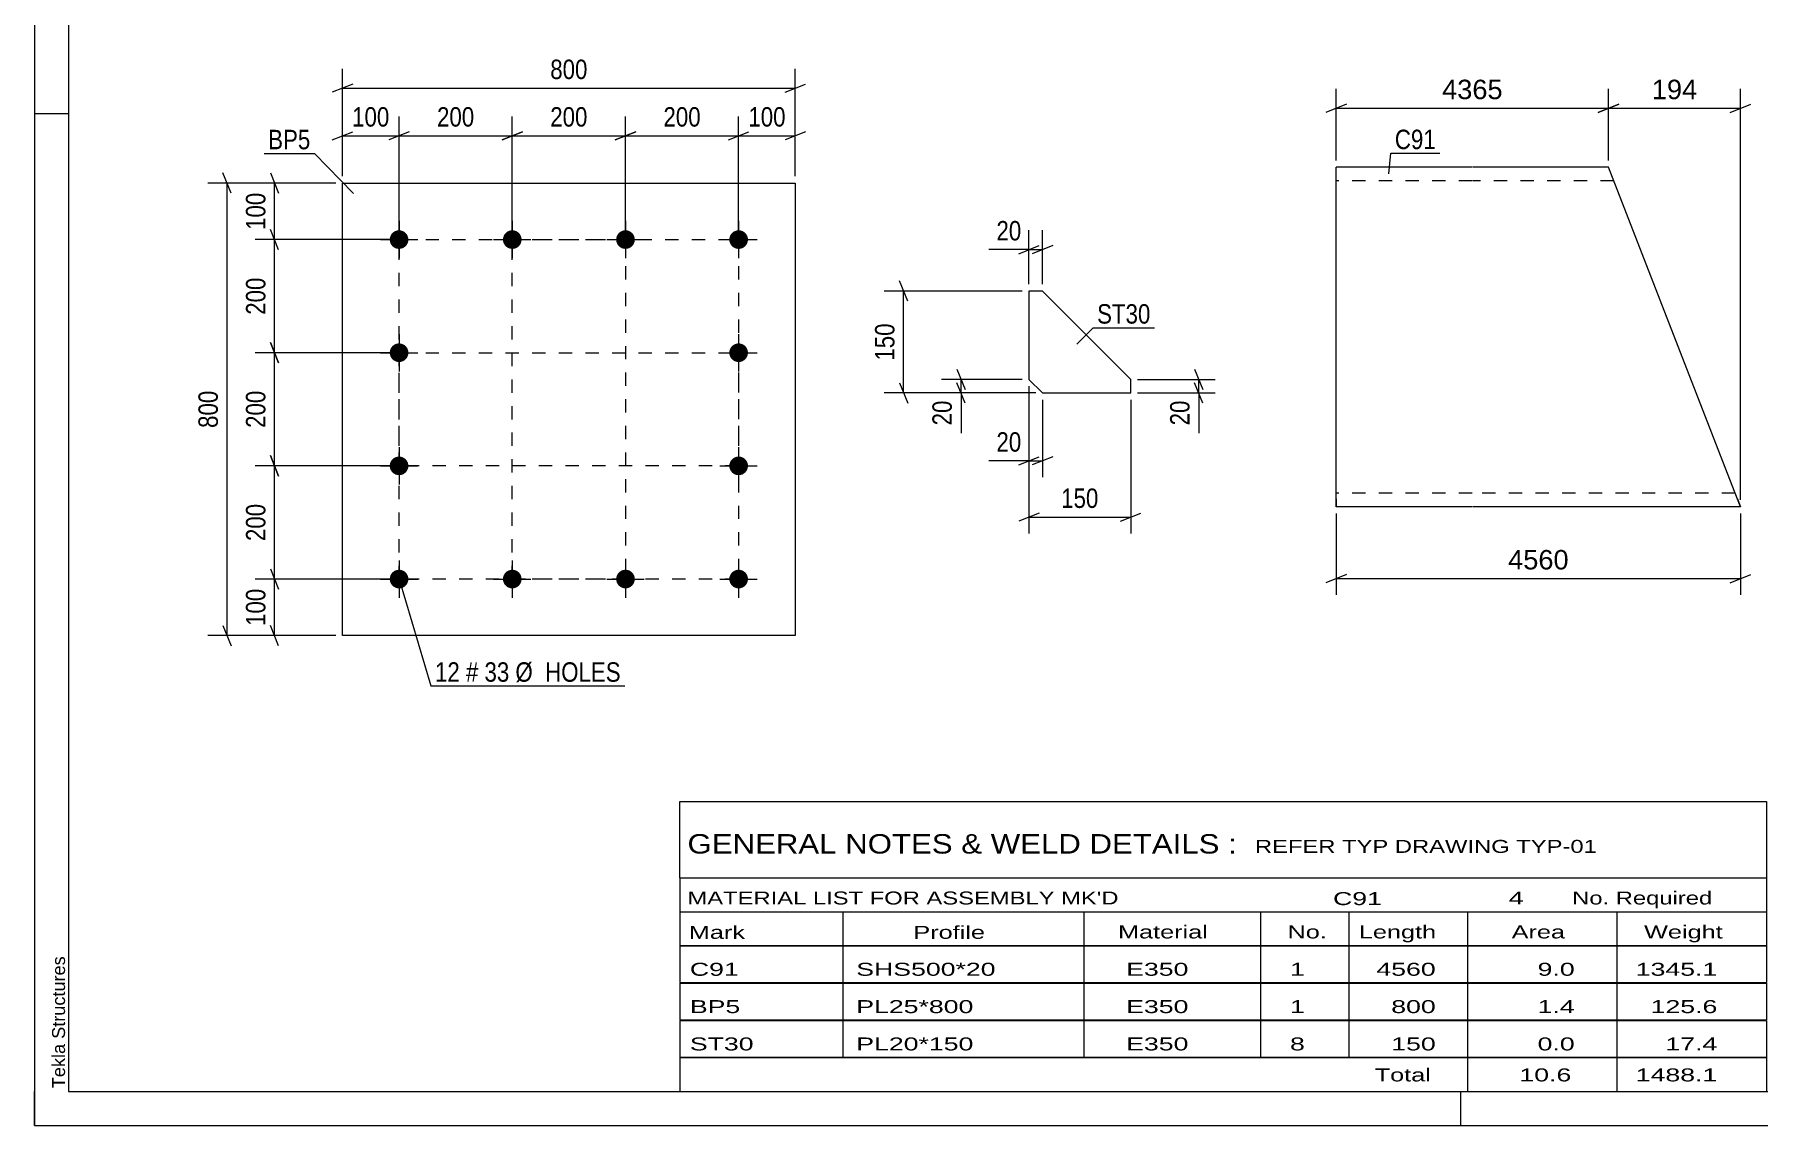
# Model space of a CAD drawing. Header units: millimetres. Extents: x 0 to 420, y 0 to 297.
# Drawn here: x 0 to 253.8, y 0 to 160.7 of the extents above; entities that cross this region are included whole.
import ezdxf

# ---------------------------------------------------------------- set-up
doc = ezdxf.new("R2010")
doc.units = ezdxf.units.MM
doc.linetypes.add('DXK_LINE_DOT2', pattern=[3.9198, 1.9599, -1.9599])
doc.styles.add('Arial', font='ARIAL.TTF', dxfattribs={"height": 0.2})
doc.styles.add('Arial Narrow', font='ARIALN.TTF', dxfattribs={"height": 0.2})

# ---------------------------------------------------------------- blocks, each defined once
blk = doc.blocks.new('Unknown-762326736-1131')
at = {"color": 5, "linetype": 'Continuous'}
for p, q in [((0, 297), (0, 0)), ((5, 292), (5, 5)), ((5, 149), (0, 149)), ((0, 0), (0, 5)), ((5, 5), (415, 5)), ((210, 0), (210, 5)), ((0, 0), (420, 0))]:
    blk.add_line(p, q, dxfattribs=at)
at = {"color": 174, "linetype": 'Continuous', "style": 'Arial'}
blk.add_text('Tekla Structures', height=1.9102, rotation=90, dxfattribs=at).set_placement((4.5, 5.5))
blk = doc.blocks.new('Part-762326736-2251 - 2245')
at = {"color": 2, "linetype": 'Continuous'}
for p, q in [((211.66, 141.15), (191.66, 141.15)), ((191.66, 91.15), (191.66, 141.15)), ((231.76, 141.15), (211.76, 141.15)), ((249.64, 95.15), (231.76, 141.15)), ((251.19, 91.15), (249.64, 95.15)), ((211.66, 91.15), (191.66, 91.15)), ((251.19, 91.15), (211.76, 91.15))]:
    blk.add_line(p, q, dxfattribs=at)
at = {"color": 7, "linetype": 'DXK_LINE_DOT2'}
for p, q in [((211.66, 139.15), (191.66, 139.15)), ((232.53, 139.15), (211.76, 139.15)), ((211.66, 93.15), (191.66, 93.15)), ((191.66, 92.32), (191.66, 91.15)), ((250.41, 93.15), (211.76, 93.15)), ((250.74, 92.32), (251.19, 91.15))]:
    blk.add_line(p, q, dxfattribs=at)
blk = doc.blocks.new('Bolt-762326736-2131 - 2097')
at = {"linetype": 'Continuous'}
for points in [[(53.68, 131.87, -1), (53.68, 129.12, -1)], [(70.35, 131.87, -1), (70.35, 129.12, -1)], [(87.02, 131.87, -1), (87.02, 129.12, -1)], [(103.68, 131.87, -1), (103.68, 129.12, -1)], [(53.68, 115.21, -1), (53.68, 112.46, -1)], [(103.68, 115.21, -1), (103.68, 112.46, -1)], [(53.68, 98.54, -1), (53.68, 95.79, -1)], [(103.68, 98.54, -1), (103.68, 95.79, -1)], [(53.68, 81.87, -1), (53.68, 79.12, -1)], [(70.35, 81.87, -1), (70.35, 79.12, -1)], [(87.02, 81.87, -1), (87.02, 79.12, -1)], [(103.68, 81.87, -1), (103.68, 79.12, -1)]]:
    blk.add_hatch(color=1, dxfattribs=at).paths.add_polyline_path(points)
at = {"color": 1, "linetype": 'Continuous'}
for p, q in [((53.68, 133.25), (53.68, 127.75)), ((70.35, 133.25), (70.35, 127.75)), ((87.02, 133.25), (87.02, 127.75)), ((103.68, 133.25), (103.68, 127.75)), ((50.93, 130.5), (56.43, 130.5)), ((67.6, 130.5), (73.1, 130.5)), ((84.27, 130.5), (89.77, 130.5)), ((100.93, 130.5), (106.43, 130.5)), ((53.68, 116.58), (53.68, 111.08)), ((103.68, 116.58), (103.68, 111.08)), ((50.93, 113.83), (56.43, 113.83)), ((100.93, 113.83), (106.43, 113.83)), ((53.68, 99.92), (53.68, 94.42)), ((103.68, 99.92), (103.68, 94.42)), ((50.93, 97.17), (56.43, 97.17)), ((100.93, 97.17), (106.43, 97.17)), ((53.68, 83.25), (53.68, 77.75)), ((70.35, 83.25), (70.35, 77.75)), ((87.02, 83.25), (87.02, 77.75)), ((103.68, 83.25), (103.68, 77.75)), ((50.93, 80.5), (56.43, 80.5)), ((67.6, 80.5), (73.1, 80.5)), ((84.27, 80.5), (89.77, 80.5)), ((100.93, 80.5), (106.43, 80.5))]:
    blk.add_line(p, q, dxfattribs=at)
blk = doc.blocks.new('Part-762326736-2136 - 2097')
at = {"color": 2, "linetype": 'Continuous'}
for p, q in [((45.35, 72.17), (45.35, 138.83)), ((45.35, 138.83), (112.02, 138.83)), ((112.02, 138.83), (112.02, 72.17)), ((112.02, 72.17), (45.35, 72.17))]:
    blk.add_line(p, q, dxfattribs=at)
blk = doc.blocks.new('Part-762326736-2032 - 2026')
at = {"color": 2, "linetype": 'Continuous'}
for p, q in [((148.42, 122.91), (146.42, 122.91)), ((146.42, 122.91), (146.42, 109.91)), ((161.42, 109.91), (148.42, 122.91)), ((146.42, 109.91), (148.42, 107.91)), ((161.42, 107.91), (161.42, 109.91)), ((148.42, 107.91), (161.42, 107.91))]:
    blk.add_line(p, q, dxfattribs=at)
blk = doc.blocks.new('Rectangle-762326736-2233 - 2097')
at = {"color": 1, "linetype": 'DXK_LINE_DOT2'}
blk.add_lwpolyline([(53.68, 130.5), (103.68, 130.5), (103.68, 80.5), (53.68, 80.5), (53.68, 130.5)], close=True, dxfattribs=at)
blk = doc.blocks.new('Rectangle-762326736-2223 - 2097')
at = {"color": 1, "linetype": 'DXK_LINE_DOT2'}
blk.add_lwpolyline([(70.35, 130.5), (87.02, 130.5), (87.02, 80.5), (70.35, 80.5), (70.35, 130.5)], close=True, dxfattribs=at)
blk = doc.blocks.new('Rectangle-762326736-2213 - 2097')
at = {"color": 1, "linetype": 'DXK_LINE_DOT2'}
blk.add_lwpolyline([(53.68, 113.83), (103.68, 113.83), (103.68, 97.17), (53.68, 97.17), (53.68, 113.83)], close=True, dxfattribs=at)
blk = doc.blocks.new('StraightDimension-762326736-2946 - 2245')
at = {"color": 7, "linetype": 'Continuous'}
for p, q in [((231.76, 142.15), (231.76, 152.68)), ((251.19, 92.15), (251.19, 152.68)), ((233.26, 150.43), (230.26, 149.23)), ((231.76, 149.83), (251.19, 149.83)), ((249.69, 149.23), (252.69, 150.43))]:
    blk.add_line(p, q, dxfattribs=at)
at = {"color": 0}
blk.add_wipeout([(245.41, 150.58), (245.41, 154.78), (237.54, 154.78), (237.54, 150.58)], dxfattribs=at)
at = {"color": 3, "style": 'Arial'}
blk.add_text('194', height=2.865, dxfattribs=at).set_placement((238.14, 151.18))
blk = doc.blocks.new('StraightDimension-762326736-2947 - 2245')
at = {"color": 7, "linetype": 'Continuous'}
for p, q in [((191.66, 142.15), (191.66, 152.68)), ((231.76, 142.15), (231.76, 152.68)), ((193.16, 150.43), (190.16, 149.23)), ((191.66, 149.83), (231.76, 149.83)), ((230.26, 149.23), (233.26, 150.43))]:
    blk.add_line(p, q, dxfattribs=at)
at = {"color": 0}
blk.add_wipeout([(216.75, 150.58), (216.75, 154.78), (206.66, 154.78), (206.66, 150.58)], dxfattribs=at)
at = {"color": 3, "style": 'Arial'}
blk.add_text('4365', height=2.865, dxfattribs=at).set_placement((207.26, 151.18))
blk = doc.blocks.new('StraightDimension-762326736-2993 - 2245')
at = {"color": 7, "linetype": 'Continuous'}
for p, q in [((191.66, 90.15), (191.66, 78.16)), ((251.19, 90.15), (251.19, 78.16)), ((193.16, 81.16), (190.16, 79.96)), ((191.66, 80.56), (251.19, 80.56)), ((249.69, 79.96), (252.69, 81.16))]:
    blk.add_line(p, q, dxfattribs=at)
at = {"color": 0}
blk.add_wipeout([(226.47, 81.31), (226.47, 85.51), (216.38, 85.51), (216.38, 81.31)], dxfattribs=at)
at = {"color": 3, "style": 'Arial'}
blk.add_text('4560', height=2.865, dxfattribs=at).set_placement((216.98, 81.91))
blk = doc.blocks.new('StraightDimension-762326736-2858 - 2097')
at = {"color": 7, "linetype": 'Continuous'}
for p, q in [((35.95, 112.33), (34.75, 115.33)), ((52.68, 113.83), (32.5, 113.83)), ((35.35, 97.17), (35.35, 113.83)), ((52.68, 97.17), (32.5, 97.17)), ((34.75, 98.67), (35.95, 95.67))]:
    blk.add_line(p, q, dxfattribs=at)
at = {"color": 0}
blk.add_wipeout([(34.6, 108.84), (30.4, 108.84), (30.4, 102.16), (34.6, 102.16)], dxfattribs=at)
at = {"color": 3, "style": 'Arial Narrow'}
blk.add_text('200', height=2.863, rotation=90.0002, dxfattribs=at).set_placement((34, 102.76))
blk = doc.blocks.new('StraightDimension-762326736-2144 - 2097')
at = {"color": 7, "linetype": 'Continuous'}
for p, q in [((34.75, 140.33), (35.95, 137.33)), ((44.35, 138.83), (32.5, 138.83)), ((35.35, 130.5), (35.35, 138.83)), ((52.68, 130.5), (32.5, 130.5)), ((35.95, 129), (34.75, 132))]:
    blk.add_line(p, q, dxfattribs=at)
at = {"color": 0}
blk.add_wipeout([(34.6, 138.01), (30.4, 138.01), (30.4, 131.32), (34.6, 131.32)], dxfattribs=at)
at = {"color": 3, "style": 'Arial Narrow'}
blk.add_text('100', height=2.863, rotation=90.0002, dxfattribs=at).set_placement((34, 131.92))
blk = doc.blocks.new('StraightDimension-762326736-2856 - 2097')
at = {"color": 7, "linetype": 'Continuous'}
for p, q in [((52.68, 97.17), (32.5, 97.17)), ((35.95, 95.67), (34.75, 98.67)), ((35.35, 80.5), (35.35, 97.17)), ((34.75, 82), (35.95, 79)), ((52.68, 80.5), (32.5, 80.5))]:
    blk.add_line(p, q, dxfattribs=at)
at = {"color": 0}
blk.add_wipeout([(34.6, 92.17), (30.4, 92.17), (30.4, 85.49), (34.6, 85.49)], dxfattribs=at)
at = {"color": 3, "style": 'Arial Narrow'}
blk.add_text('200', height=2.863, rotation=90.0002, dxfattribs=at).set_placement((34, 86.09))
blk = doc.blocks.new('StraightDimension-762326736-2154 - 2097')
at = {"color": 7, "linetype": 'Continuous'}
for p, q in [((34.75, 82), (35.95, 79)), ((52.68, 80.5), (32.5, 80.5)), ((35.35, 72.17), (35.35, 80.5)), ((35.95, 70.67), (34.75, 73.67)), ((44.35, 72.17), (32.5, 72.17))]:
    blk.add_line(p, q, dxfattribs=at)
at = {"color": 0}
blk.add_wipeout([(34.6, 79.67), (30.4, 79.67), (30.4, 72.99), (34.6, 72.99)], dxfattribs=at)
at = {"color": 3, "style": 'Arial Narrow'}
blk.add_text('100', height=2.863, rotation=90.0002, dxfattribs=at).set_placement((34, 73.59))
blk = doc.blocks.new('StraightDimension-762326736-2165 - 2097')
at = {"color": 7, "linetype": 'Continuous'}
for p, q in [((28.95, 137.33), (27.75, 140.33)), ((44.35, 138.83), (25.5, 138.83)), ((28.35, 72.17), (28.35, 138.83)), ((27.75, 73.67), (28.95, 70.67)), ((44.35, 72.17), (25.5, 72.17))]:
    blk.add_line(p, q, dxfattribs=at)
at = {"color": 0}
blk.add_wipeout([(27.6, 108.84), (23.4, 108.84), (23.4, 102.16), (27.6, 102.16)], dxfattribs=at)
at = {"color": 3, "style": 'Arial Narrow'}
blk.add_text('800', height=2.863, rotation=90.0002, dxfattribs=at).set_placement((27, 102.76))
blk = doc.blocks.new('StraightDimension-762326736-2176 - 2097')
at = {"color": 7, "linetype": 'Continuous'}
for p, q in [((45.35, 139.83), (45.35, 148.64)), ((53.68, 131.5), (53.68, 148.64)), ((43.85, 145.19), (46.85, 146.39)), ((45.35, 145.79), (53.68, 145.79)), ((55.18, 146.39), (52.18, 145.19))]:
    blk.add_line(p, q, dxfattribs=at)
at = {"color": 0}
blk.add_wipeout([(52.86, 146.54), (52.86, 150.74), (46.17, 150.74), (46.17, 146.54)], dxfattribs=at)
at = {"color": 3, "style": 'Arial Narrow'}
blk.add_text('100', height=2.863, dxfattribs=at).set_placement((46.77, 147.14))
blk = doc.blocks.new('StraightDimension-762326736-2188 - 2097')
at = {"color": 7, "linetype": 'Continuous'}
for p, q in [((103.68, 131.5), (103.68, 148.64)), ((112.02, 139.83), (112.02, 148.64)), ((102.18, 145.19), (105.18, 146.39)), ((103.68, 145.79), (112.02, 145.79)), ((113.52, 146.39), (110.52, 145.19))]:
    blk.add_line(p, q, dxfattribs=at)
at = {"color": 0}
blk.add_wipeout([(111.19, 146.54), (111.19, 150.74), (104.51, 150.74), (104.51, 146.54)], dxfattribs=at)
at = {"color": 3, "style": 'Arial Narrow'}
blk.add_text('100', height=2.863, dxfattribs=at).set_placement((105.11, 147.14))
blk = doc.blocks.new('StraightDimension-762326736-2203 - 2097')
at = {"color": 7, "linetype": 'Continuous'}
for p, q in [((45.35, 139.83), (45.35, 155.64)), ((112.02, 139.83), (112.02, 155.64)), ((46.85, 153.39), (43.85, 152.19)), ((45.35, 152.79), (112.02, 152.79)), ((110.52, 152.19), (113.52, 153.39))]:
    blk.add_line(p, q, dxfattribs=at)
at = {"color": 0}
blk.add_wipeout([(82.03, 153.54), (82.03, 157.74), (75.34, 157.74), (75.34, 153.54)], dxfattribs=at)
at = {"color": 3, "style": 'Arial Narrow'}
blk.add_text('800', height=2.863, dxfattribs=at).set_placement((75.94, 154.14))
blk = doc.blocks.new('StraightDimension-762326736-2860 - 2097')
at = {"color": 7, "linetype": 'Continuous'}
for p, q in [((52.68, 130.5), (32.5, 130.5)), ((35.95, 129), (34.75, 132)), ((35.35, 113.83), (35.35, 130.5)), ((34.75, 115.33), (35.95, 112.33)), ((52.68, 113.83), (32.5, 113.83))]:
    blk.add_line(p, q, dxfattribs=at)
at = {"color": 0}
blk.add_wipeout([(34.6, 125.51), (30.4, 125.51), (30.4, 118.82), (34.6, 118.82)], dxfattribs=at)
at = {"color": 3, "style": 'Arial Narrow'}
blk.add_text('200', height=2.863, rotation=90.0002, dxfattribs=at).set_placement((34, 119.42))
blk = doc.blocks.new('StraightDimension-762326736-2880 - 2097')
at = {"color": 7, "linetype": 'Continuous'}
for p, q in [((53.68, 131.5), (53.68, 148.64)), ((70.35, 131.5), (70.35, 148.64)), ((55.18, 146.39), (52.18, 145.19)), ((53.68, 145.79), (70.35, 145.79)), ((68.85, 145.19), (71.85, 146.39))]:
    blk.add_line(p, q, dxfattribs=at)
at = {"color": 0}
blk.add_wipeout([(65.36, 146.54), (65.36, 150.74), (58.67, 150.74), (58.67, 146.54)], dxfattribs=at)
at = {"color": 3, "style": 'Arial Narrow'}
blk.add_text('200', height=2.863, dxfattribs=at).set_placement((59.27, 147.14))
blk = doc.blocks.new('StraightDimension-762326736-2882 - 2097')
at = {"color": 7, "linetype": 'Continuous'}
for p, q in [((70.35, 131.5), (70.35, 148.64)), ((87.02, 131.5), (87.02, 148.64)), ((71.85, 146.39), (68.85, 145.19)), ((70.35, 145.79), (87.02, 145.79)), ((85.52, 145.19), (88.52, 146.39))]:
    blk.add_line(p, q, dxfattribs=at)
at = {"color": 0}
blk.add_wipeout([(82.03, 146.54), (82.03, 150.74), (75.34, 150.74), (75.34, 146.54)], dxfattribs=at)
at = {"color": 3, "style": 'Arial Narrow'}
blk.add_text('200', height=2.863, dxfattribs=at).set_placement((75.94, 147.14))
blk = doc.blocks.new('StraightDimension-762326736-2884 - 2097')
at = {"color": 7, "linetype": 'Continuous'}
for p, q in [((87.02, 131.5), (87.02, 148.64)), ((103.68, 131.5), (103.68, 148.64)), ((88.52, 146.39), (85.52, 145.19)), ((87.02, 145.79), (103.68, 145.79)), ((102.18, 145.19), (105.18, 146.39))]:
    blk.add_line(p, q, dxfattribs=at)
at = {"color": 0}
blk.add_wipeout([(98.69, 146.54), (98.69, 150.74), (92.01, 150.74), (92.01, 146.54)], dxfattribs=at)
at = {"color": 3, "style": 'Arial Narrow'}
blk.add_text('200', height=2.863, dxfattribs=at).set_placement((92.61, 147.14))
blk = doc.blocks.new('StraightDimension-762326736-2057 - 2026')
at = {"color": 7, "linetype": 'Continuous'}
for p, q in [((146.42, 108.91), (146.42, 95.51)), ((148.42, 106.91), (148.42, 95.51)), ((144.92, 97.31), (147.92, 98.51)), ((146.42, 97.91), (148.42, 97.91)), ((149.92, 98.51), (146.92, 97.31))]:
    blk.add_line(p, q, dxfattribs=at)
at = {"color": 0}
blk.add_wipeout([(145.89, 98.66), (145.89, 102.86), (141.04, 102.86), (141.04, 98.66)], dxfattribs=at)
at = {"color": 7, "linetype": 'Continuous'}
blk.add_line((146.42, 97.91), (140.51, 97.91), dxfattribs=at)
blk.add_line((146.42, 97.91), (140.51, 97.91), dxfattribs=at)
at = {"color": 3, "style": 'Arial Narrow'}
blk.add_text('20', height=2.863, dxfattribs=at).set_placement((141.64, 99.26))
blk = doc.blocks.new('StraightDimension-762326736-2035 - 2026')
at = {"color": 7, "linetype": 'Continuous'}
for p, q in [((128.57, 121.41), (127.37, 124.41)), ((145.42, 122.91), (125.12, 122.91)), ((127.97, 107.91), (127.97, 122.91)), ((127.37, 109.41), (128.57, 106.41)), ((147.42, 107.91), (125.12, 107.91))]:
    blk.add_line(p, q, dxfattribs=at)
at = {"color": 0}
blk.add_wipeout([(127.22, 118.75), (123.02, 118.75), (123.02, 112.07), (127.22, 112.07)], dxfattribs=at)
at = {"color": 3, "style": 'Arial Narrow'}
blk.add_text('150', height=2.863, rotation=90.0002, dxfattribs=at).set_placement((126.62, 112.67))
blk = doc.blocks.new('StraightDimension-762326736-2046 - 2026')
at = {"color": 7, "linetype": 'Continuous'}
for p, q in [((144.92, 128.42), (147.92, 129.62)), ((146.42, 123.91), (146.42, 131.87)), ((149.92, 129.62), (146.92, 128.42)), ((148.42, 123.91), (148.42, 131.87)), ((146.42, 129.02), (148.42, 129.02))]:
    blk.add_line(p, q, dxfattribs=at)
at = {"color": 0}
blk.add_wipeout([(145.89, 129.77), (145.89, 133.97), (141.04, 133.97), (141.04, 129.77)], dxfattribs=at)
at = {"color": 7, "linetype": 'Continuous'}
blk.add_line((146.42, 129.02), (140.51, 129.02), dxfattribs=at)
blk.add_line((146.42, 129.02), (140.51, 129.02), dxfattribs=at)
at = {"color": 3, "style": 'Arial Narrow'}
blk.add_text('20', height=2.863, dxfattribs=at).set_placement((141.64, 130.37))
blk = doc.blocks.new('StraightDimension-762326736-2068 - 2026')
at = {"color": 7, "linetype": 'Continuous'}
for p, q in [((162.42, 109.91), (173.82, 109.91)), ((170.82, 111.41), (172.02, 108.41)), ((172.02, 106.41), (170.82, 109.41)), ((171.42, 107.91), (171.42, 109.91)), ((162.42, 107.91), (173.82, 107.91))]:
    blk.add_line(p, q, dxfattribs=at)
at = {"color": 0}
blk.add_wipeout([(170.67, 107.39), (166.47, 107.39), (166.47, 102.53), (170.67, 102.53)], dxfattribs=at)
at = {"color": 7, "linetype": 'Continuous'}
blk.add_line((171.42, 107.91), (171.42, 102), dxfattribs=at)
blk.add_line((171.42, 107.91), (171.42, 102), dxfattribs=at)
at = {"color": 3, "style": 'Arial Narrow'}
blk.add_text('20', height=2.863, rotation=90.0002, dxfattribs=at).set_placement((170.07, 103.13))
blk = doc.blocks.new('StraightDimension-762326736-2075 - 2026')
at = {"color": 7, "linetype": 'Continuous'}
for p, q in [((145.42, 109.91), (133.57, 109.91)), ((135.82, 111.41), (137.02, 108.41)), ((137.02, 106.41), (135.82, 109.41)), ((136.42, 107.91), (136.42, 109.91)), ((147.42, 107.91), (133.57, 107.91))]:
    blk.add_line(p, q, dxfattribs=at)
at = {"color": 0}
blk.add_wipeout([(135.67, 107.39), (131.47, 107.39), (131.47, 102.53), (135.67, 102.53)], dxfattribs=at)
at = {"color": 7, "linetype": 'Continuous'}
blk.add_line((136.42, 107.91), (136.42, 102), dxfattribs=at)
blk.add_line((136.42, 107.91), (136.42, 102), dxfattribs=at)
at = {"color": 3, "style": 'Arial Narrow'}
blk.add_text('20', height=2.863, rotation=90.0002, dxfattribs=at).set_placement((135.07, 103.13))
blk = doc.blocks.new('StraightDimension-762326736-2086 - 2026')
at = {"color": 7, "linetype": 'Continuous'}
for p, q in [((146.42, 108.91), (146.42, 87.22)), ((161.42, 106.91), (161.42, 87.22)), ((147.92, 90.22), (144.92, 89.02)), ((146.42, 89.62), (161.42, 89.62)), ((159.92, 89.02), (162.92, 90.22))]:
    blk.add_line(p, q, dxfattribs=at)
at = {"color": 0}
blk.add_wipeout([(157.26, 90.37), (157.26, 94.57), (150.57, 94.57), (150.57, 90.37)], dxfattribs=at)
at = {"color": 3, "style": 'Arial Narrow'}
blk.add_text('150', height=2.863, dxfattribs=at).set_placement((151.17, 90.97))
blk = doc.blocks.new('Unknown-762326736-3505')
at = {"color": 7, "linetype": 'Continuous'}
for p, q in [((95, 47.75), (255, 47.75)), ((95, 36.5), (95, 47.75)), ((255, 47.75), (255, 36.5)), ((95, 36.5), (255, 36.5)), ((95, 36.5), (95, 31.5)), ((255, 36.5), (255, 31.5)), ((95, 31.5), (255, 31.5)), ((95, 31.5), (95, 26.5)), ((119, 31.5), (119, 26.5)), ((154.5, 31.5), (154.5, 26.5)), ((180.5, 31.5), (180.5, 26.5)), ((193.5, 31.5), (193.5, 26.5)), ((211, 31.5), (211, 26.5)), ((233, 31.5), (233, 26.5)), ((255, 31.5), (255, 26.5)), ((95, 26.5), (255, 26.5)), ((95, 26.45), (95, 21.05)), ((95, 26.45), (255, 26.45)), ((119, 26.5), (119, 21)), ((154.5, 26.5), (154.5, 21)), ((180.5, 26.5), (180.5, 21)), ((193.5, 26.5), (193.5, 21)), ((211, 26.5), (211, 21)), ((233, 26.5), (233, 21)), ((255, 26.45), (255, 21.05)), ((95, 21.05), (255, 21.05)), ((95, 20.95), (95, 15.55)), ((95, 20.95), (255, 20.95)), ((119, 21), (119, 15.5)), ((154.5, 21), (154.5, 15.5)), ((180.5, 21), (180.5, 15.5)), ((193.5, 21), (193.5, 15.5)), ((211, 21), (211, 15.5)), ((233, 21), (233, 15.5)), ((255, 20.95), (255, 15.55)), ((95, 15.55), (255, 15.55)), ((95, 15.45), (95, 10.05)), ((95, 15.45), (255, 15.45)), ((119, 15.5), (119, 10)), ((154.5, 15.5), (154.5, 10)), ((180.5, 15.5), (180.5, 10)), ((193.5, 15.5), (193.5, 10)), ((211, 15.5), (211, 10)), ((233, 15.5), (233, 10)), ((255, 15.45), (255, 10.05)), ((95, 10.05), (255, 10.05)), ((95, 10), (255, 10)), ((95, 10), (95, 5)), ((211, 10), (211, 5)), ((233, 10), (233, 5)), ((255, 10), (255, 5)), ((95, 5), (255, 5))]:
    blk.add_line(p, q, dxfattribs=at)
at = {"color": 7, "style": 'Arial Narrow'}
for s, height, width, p in [('GENERAL NOTES & WELD DETAILS :', 2.8633, 1.4, (96.15, 40.06)), ('REFER TYP DRAWING TYP-01', 1.9089, 1.6, (179.7, 40.16)), ("MATERIAL LIST FOR ASSEMBLY MK'D", 1.9089, 1.6, (96.15, 32.56)), ('C91', 1.909, 1.794707, (191.2, 32.47)), ('4', 1.91, 1.794707, (217.08, 32.56)), ('No. Required', 1.9089, 1.6, (226.41, 32.56)), ('Mark', 1.909, 1.7, (96.34, 27.5)), ('Profile', 1.909, 1.7, (129.41, 27.5)), ('Material', 1.909, 1.7, (159.54, 27.56)), ('No.', 1.909, 1.7, (184.5, 27.56)), ('Length', 1.909, 1.7, (195, 27.56)), ('Area', 1.909, 1.7, (217.5, 27.56)), ('Weight', 1.909, 1.7, (237, 27.56))]:
    blk.add_text(s, height=height, dxfattribs=dict(at, width=width)).set_placement(p)
at = {"color": 7, "linetype": 'Continuous', "style": 'Arial Narrow'}
for s, height, width, p in [('C91', 1.909, 1.794707, (96.5, 22.06)), ('SHS500*20', 1.909, 1.794707, (121, 22.06)), ('E350', 1.909, 1.794707, (160.74, 22.06)), ('1', 1.91, 1.794707, (184.86, 22.06)), ('4560', 1.909, 1.794707, (197.58, 22.06)), ('9.0', 1.909, 1.794707, (221.32, 22.06)), ('1345.1', 1.909, 1.794707, (235.77, 22.06)), ('BP5', 1.909, 1.794707, (96.5, 16.56)), ('PL25*800', 1.909, 1.794707, (121, 16.56)), ('E350', 1.909, 1.794707, (160.74, 16.56)), ('1', 1.91, 1.794707, (184.86, 16.56)), ('800', 1.909, 1.794707, (199.77, 16.56)), ('1.4', 1.909, 1.794707, (221.32, 16.56)), ('125.6', 1.909, 1.794707, (237.96, 16.56)), ('ST30', 1.909, 1.794707, (96.5, 11.06)), ('PL20*150', 1.909, 1.794707, (121, 11.06)), ('E350', 1.909, 1.794707, (160.74, 11.06)), ('8', 1.91, 1.794707, (184.86, 11.06)), ('150', 1.909, 1.794707, (199.77, 11.06)), ('0.0', 1.909, 1.794707, (221.32, 11.06)), ('17.4', 1.909, 1.794707, (240.14, 11.06)), ('Total', 1.909, 1.7, (197.33, 6.5)), ('10.6', 1.909, 1.794707, (218.64, 6.5)), ('1488.1', 1.909, 1.794707, (235.77, 6.5))]:
    blk.add_text(s, height=height, dxfattribs=dict(at, width=width)).set_placement(p)
blk = doc.blocks.new('Mark-762326736-2247 - 2245')
at = {"color": 0}
blk.add_wipeout([(206.33, 143.82), (206.33, 146.82), (200.3, 146.82), (200.3, 143.82)], dxfattribs=at)
blk.add_wipeout([(206.33, 143.82), (206.33, 146.82), (200.3, 146.82), (200.3, 143.82)], dxfattribs=at)
at = {"color": 30, "linetype": 'Continuous'}
for p, q in [((199.4, 140.2), (199.7, 143.22)), ((199.7, 143.22), (206.93, 143.22))]:
    blk.add_line(p, q, dxfattribs=at)
at = {"color": 3, "style": 'Arial Narrow'}
blk.add_text('C91', height=2.863, dxfattribs=at).set_placement((200.3, 143.82))
blk = doc.blocks.new('Mark-762326736-2127 - 2097')
at = {"color": 0}
blk.add_wipeout([(62.63, 65.37), (62.63, 68.37), (58.97, 68.37), (58.97, 65.37)], dxfattribs=at)
blk.add_wipeout([(62.63, 65.37), (62.63, 68.37), (58.97, 68.37), (58.97, 65.37)], dxfattribs=at)
at = {"color": 7, "linetype": 'Continuous'}
blk.add_line((53.68, 80.5), (58.37, 64.77), dxfattribs=at)
at = {"color": 0}
blk.add_wipeout([(65.36, 65.37), (65.36, 68.37), (63.53, 68.37), (63.53, 65.37)], dxfattribs=at)
blk.add_wipeout([(65.36, 65.37), (65.36, 68.37), (63.53, 68.37), (63.53, 65.37)], dxfattribs=at)
at = {"color": 3, "style": 'Arial Narrow'}
blk.add_text('12', height=2.863, dxfattribs=at).set_placement((58.97, 65.37))
at = {"color": 0}
blk.add_wipeout([(69.91, 65.37), (69.91, 68.37), (66.26, 68.37), (66.26, 65.37)], dxfattribs=at)
blk.add_wipeout([(69.91, 65.37), (69.91, 68.37), (66.26, 68.37), (66.26, 65.37)], dxfattribs=at)
at = {"color": 3, "style": 'Arial Narrow'}
blk.add_text('#', height=2.86, dxfattribs=at).set_placement((63.53, 65.37))
at = {"color": 0}
blk.add_wipeout([(86.34, 65.37), (86.34, 68.37), (70.81, 68.37), (70.81, 65.37)], dxfattribs=at)
blk.add_wipeout([(86.34, 65.37), (86.34, 68.37), (70.81, 68.37), (70.81, 65.37)], dxfattribs=at)
at = {"color": 7, "linetype": 'Continuous'}
blk.add_line((58.37, 64.77), (86.94, 64.77), dxfattribs=at)
at = {"color": 3, "style": 'Arial Narrow'}
for s, p in [('33', (66.26, 65.37)), ('Ø  HOLES', (70.81, 65.37))]:
    blk.add_text(s, height=2.863, dxfattribs=at).set_placement(p)
blk = doc.blocks.new('Mark-762326736-2132 - 2097')
at = {"color": 0}
blk.add_wipeout([(40.62, 143.8), (40.62, 146.8), (34.41, 146.8), (34.41, 143.8)], dxfattribs=at)
blk.add_wipeout([(40.62, 143.8), (40.62, 146.8), (34.41, 146.8), (34.41, 143.8)], dxfattribs=at)
at = {"color": 30, "linetype": 'Continuous'}
for p in [(33.81, 143.2), (46.97, 137.28)]:
    blk.add_line(p, (41.22, 143.2), dxfattribs=at)
at = {"color": 3, "style": 'Arial Narrow'}
blk.add_text('BP5', height=2.863, dxfattribs=at).set_placement((34.41, 143.8))
blk = doc.blocks.new('Mark-762326736-2028 - 2026')
at = {"color": 0}
blk.add_wipeout([(164.31, 118.12), (164.31, 121.12), (156.46, 121.12), (156.46, 118.12)], dxfattribs=at)
blk.add_wipeout([(164.31, 118.12), (164.31, 121.12), (156.46, 121.12), (156.46, 118.12)], dxfattribs=at)
at = {"color": 30, "linetype": 'Continuous'}
for p, q in [((153.49, 115.08), (155.86, 117.52)), ((155.86, 117.52), (164.91, 117.52))]:
    blk.add_line(p, q, dxfattribs=at)
at = {"color": 3, "style": 'Arial Narrow'}
blk.add_text('ST30', height=2.863, dxfattribs=at).set_placement((156.46, 118.12))

msp = doc.modelspace()

# ---------------------------------------------------------------- block references
for name in ['Unknown-762326736-1131', 'Part-762326736-2251 - 2245', 'Part-762326736-2136 - 2097', 'Bolt-762326736-2131 - 2097', 'Rectangle-762326736-2233 - 2097', 'Rectangle-762326736-2223 - 2097', 'Part-762326736-2032 - 2026', 'Rectangle-762326736-2213 - 2097', 'Unknown-762326736-3505']:
    msp.add_blockref(name, (0, 0))

# ---------------------------------------------------------------- next in the draw order: block references
for name in ['StraightDimension-762326736-2946 - 2245', 'StraightDimension-762326736-2188 - 2097', 'StraightDimension-762326736-2144 - 2097', 'Mark-762326736-2028 - 2026', 'StraightDimension-762326736-2858 - 2097', 'StraightDimension-762326736-2068 - 2026', 'StraightDimension-762326736-2057 - 2026', 'StraightDimension-762326736-2993 - 2245']:
    msp.add_blockref(name, (0, 0))

# ---------------------------------------------------------------- next in the draw order: block references
for name in ['StraightDimension-762326736-2947 - 2245', 'StraightDimension-762326736-2035 - 2026', 'StraightDimension-762326736-2856 - 2097']:
    msp.add_blockref(name, (0, 0))

# ---------------------------------------------------------------- next in the draw order: block references
for name in ['Mark-762326736-2247 - 2245', 'StraightDimension-762326736-2046 - 2026', 'StraightDimension-762326736-2075 - 2026', 'StraightDimension-762326736-2154 - 2097']:
    msp.add_blockref(name, (0, 0))

# ---------------------------------------------------------------- next in the draw order: block references
for name in ['StraightDimension-762326736-2165 - 2097', 'StraightDimension-762326736-2086 - 2026', 'Mark-762326736-2127 - 2097']:
    msp.add_blockref(name, (0, 0))

# ---------------------------------------------------------------- next in the draw order: block references
msp.add_blockref('StraightDimension-762326736-2176 - 2097', (0, 0))

# ---------------------------------------------------------------- next in the draw order: block references
for name in ['StraightDimension-762326736-2203 - 2097', 'StraightDimension-762326736-2860 - 2097']:
    msp.add_blockref(name, (0, 0))

# ---------------------------------------------------------------- next in the draw order: block references
for name in ['StraightDimension-762326736-2880 - 2097', 'Mark-762326736-2132 - 2097']:
    msp.add_blockref(name, (0, 0))

# ---------------------------------------------------------------- next in the draw order: block references
msp.add_blockref('StraightDimension-762326736-2882 - 2097', (0, 0))

# ---------------------------------------------------------------- next in the draw order: block references
msp.add_blockref('StraightDimension-762326736-2884 - 2097', (0, 0))

doc.saveas('drawing.dxf')
